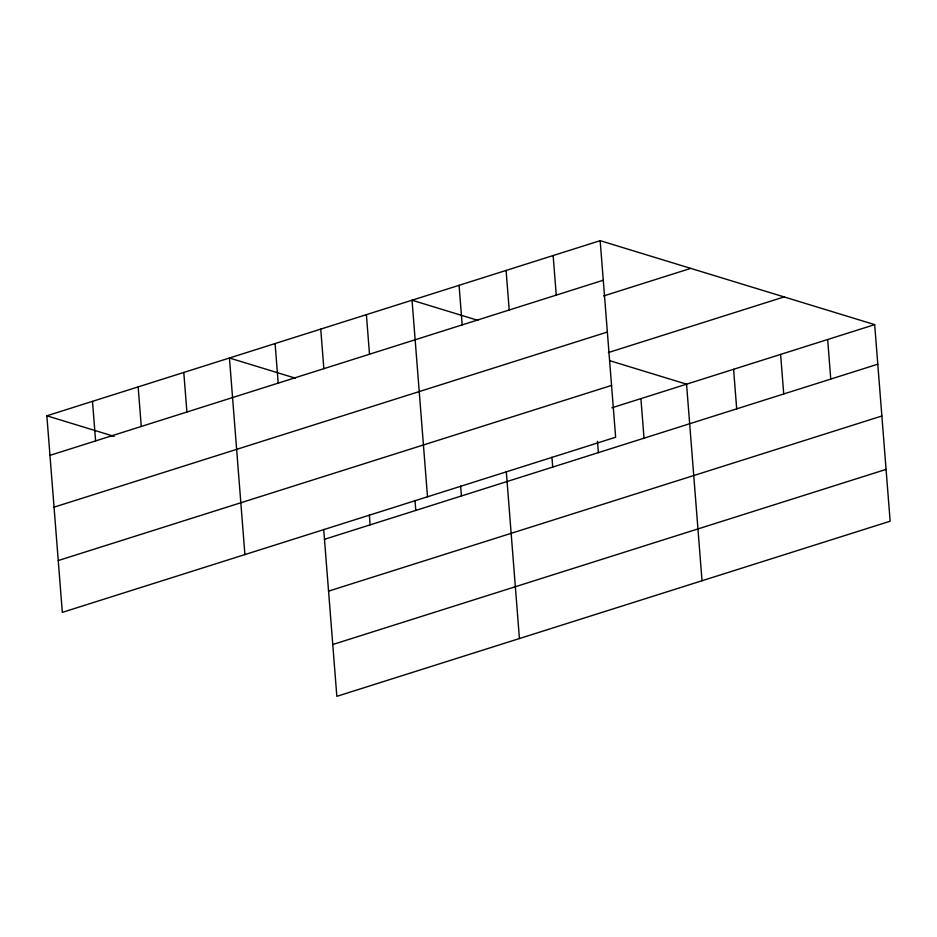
<?xml version="1.0" encoding="UTF-8"?>
<svg xmlns="http://www.w3.org/2000/svg" width="937" height="937" viewBox="0 0 937 937"><rect width="100%" height="100%" fill="white"/><g stroke="black" fill="none" stroke-linecap="round" stroke-linejoin="round"><path stroke-width="1.41" d="M600.16 240.668L615.632 437.239L62.322 612.365L46.85 415.794L600.16 240.668L874.678 324.635L890.15 521.206L336.84 696.332L323.698 529.428M49.966 455.359L603.276 280.233M603.604 295.963L690.756 268.38M54.041 507.163L607.352 332.038M608.418 352.535L784.093 296.935M58.246 560.549L611.556 385.423M611.861 407.818L874.678 324.635M324.483 539.314L877.793 364.2M328.559 591.13L881.869 416.005M332.764 644.515L886.074 469.39M477.917 320.372L412.034 300.215L427.506 496.774M609.694 360.675L686.552 384.182L702.024 580.741M295.331 378.161L229.448 358.004L244.908 554.575M46.85 415.794L114.103 436.373M827.652 339.522L830.756 379.087M780.615 354.409L783.73 393.973M733.589 369.295L736.693 408.848M640.908 398.635L644.024 438.188M597.478 441.327L598.368 452.63M553.135 255.555L556.25 295.12M551.94 457.197L552.725 467.083M506.097 270.442L509.213 310.006M506.296 471.639L519.426 638.53M459.071 285.328L462.187 324.881M460.653 486.092L461.426 495.978M414.997 500.534L415.782 510.419M366.39 314.668L369.506 354.221M369.354 514.987L370.127 524.872M320.735 329.11L323.851 368.663M275.091 343.563L278.207 383.116M183.793 372.457L186.908 412.011M138.149 386.899L141.264 426.452M92.494 401.352L95.609 440.905"/></g></svg>
